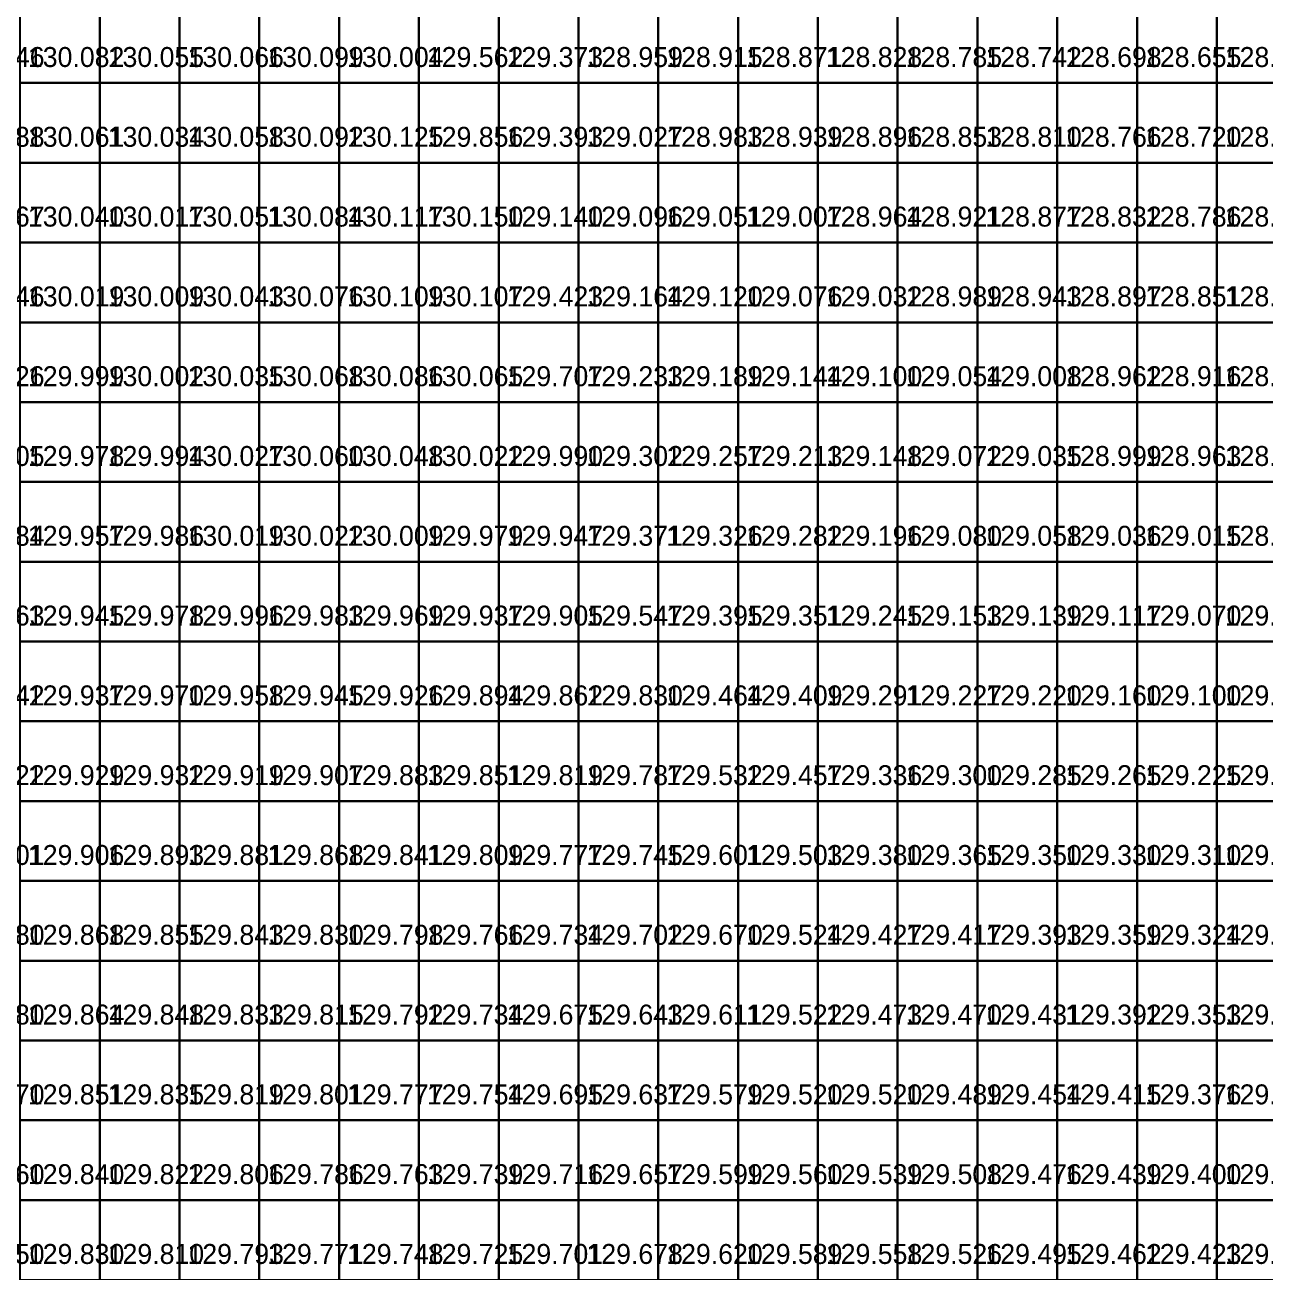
# Model space of a CAD drawing. Header units: metres. Extents: x 287857 to 287978, y 62957 to 63018.
# Drawn here: x 287886.99 to 287902.53, y 62971.93 to 62987.56 of the extents above; entities that cross this region are included whole.
import ezdxf

# ---------------------------------------------------------------- set-up
doc = ezdxf.new("R2010")
doc.units = ezdxf.units.M
for name, color, linetype, true_color in [('SURVEY-INTERP', 7, 'Continuous', 0x94a3b8), ('SURVEY-LEVEL-TXT', 7, 'Continuous', 0x4ade80), ('SURVEY-REAL', 7, 'Continuous', 0x4ade80)]:
    doc.layers.add(name, color=color, linetype=linetype, true_color=true_color)

msp = doc.modelspace()

# ---------------------------------------------------------------- linework, layer by layer
at = {"layer": 'SURVEY-INTERP'}
for points in [[(287886.925, 62986.831, 130.082), (287887.925, 62986.831, 130.082), (287887.925, 62987.831, 130.082), (287886.925, 62987.831, 130.082), (287886.925, 62986.831, 130.082)], [(287887.925, 62986.831, 130.055), (287888.925, 62986.831, 130.055), (287888.925, 62987.831, 130.055), (287887.925, 62987.831, 130.055), (287887.925, 62986.831, 130.055)], [(287888.925, 62986.831, 130.066), (287889.925, 62986.831, 130.066), (287889.925, 62987.831, 130.066), (287888.925, 62987.831, 130.066), (287888.925, 62986.831, 130.066)], [(287889.925, 62986.831, 130.099), (287890.925, 62986.831, 130.099), (287890.925, 62987.831, 130.099), (287889.925, 62987.831, 130.099), (287889.925, 62986.831, 130.099)], [(287890.925, 62986.831, 130.004), (287891.925, 62986.831, 130.004), (287891.925, 62987.831, 130.004), (287890.925, 62987.831, 130.004), (287890.925, 62986.831, 130.004)], [(287891.925, 62986.831, 129.562), (287892.925, 62986.831, 129.562), (287892.925, 62987.831, 129.562), (287891.925, 62987.831, 129.562), (287891.925, 62986.831, 129.562)], [(287892.925, 62986.831, 129.373), (287893.925, 62986.831, 129.373), (287893.925, 62987.831, 129.373), (287892.925, 62987.831, 129.373), (287892.925, 62986.831, 129.373)], [(287893.925, 62986.831, 128.959), (287894.925, 62986.831, 128.959), (287894.925, 62987.831, 128.959), (287893.925, 62987.831, 128.959), (287893.925, 62986.831, 128.959)], [(287894.925, 62986.831, 128.915), (287895.925, 62986.831, 128.915), (287895.925, 62987.831, 128.915), (287894.925, 62987.831, 128.915), (287894.925, 62986.831, 128.915)], [(287895.925, 62986.831, 128.871), (287896.925, 62986.831, 128.871), (287896.925, 62987.831, 128.871), (287895.925, 62987.831, 128.871), (287895.925, 62986.831, 128.871)], [(287896.925, 62986.831, 128.828), (287897.925, 62986.831, 128.828), (287897.925, 62987.831, 128.828), (287896.925, 62987.831, 128.828), (287896.925, 62986.831, 128.828)], [(287897.925, 62986.831, 128.785), (287898.925, 62986.831, 128.785), (287898.925, 62987.831, 128.785), (287897.925, 62987.831, 128.785), (287897.925, 62986.831, 128.785)], [(287898.925, 62986.831, 128.742), (287899.925, 62986.831, 128.742), (287899.925, 62987.831, 128.742), (287898.925, 62987.831, 128.742), (287898.925, 62986.831, 128.742)], [(287899.925, 62986.831, 128.698), (287900.925, 62986.831, 128.698), (287900.925, 62987.831, 128.698), (287899.925, 62987.831, 128.698), (287899.925, 62986.831, 128.698)], [(287900.925, 62986.831, 128.655), (287901.925, 62986.831, 128.655), (287901.925, 62987.831, 128.655), (287900.925, 62987.831, 128.655), (287900.925, 62986.831, 128.655)], [(287901.925, 62986.831, 128.609), (287902.925, 62986.831, 128.609), (287902.925, 62987.831, 128.609), (287901.925, 62987.831, 128.609), (287901.925, 62986.831, 128.609)], [(287886.925, 62985.831, 130.061), (287887.925, 62985.831, 130.061), (287887.925, 62986.831, 130.061), (287886.925, 62986.831, 130.061), (287886.925, 62985.831, 130.061)], [(287887.925, 62985.831, 130.034), (287888.925, 62985.831, 130.034), (287888.925, 62986.831, 130.034), (287887.925, 62986.831, 130.034), (287887.925, 62985.831, 130.034)], [(287888.925, 62985.831, 130.058), (287889.925, 62985.831, 130.058), (287889.925, 62986.831, 130.058), (287888.925, 62986.831, 130.058), (287888.925, 62985.831, 130.058)], [(287889.925, 62985.831, 130.092), (287890.925, 62985.831, 130.092), (287890.925, 62986.831, 130.092), (287889.925, 62986.831, 130.092), (287889.925, 62985.831, 130.092)], [(287890.925, 62985.831, 130.125), (287891.925, 62985.831, 130.125), (287891.925, 62986.831, 130.125), (287890.925, 62986.831, 130.125), (287890.925, 62985.831, 130.125)], [(287891.925, 62985.831, 129.856), (287892.925, 62985.831, 129.856), (287892.925, 62986.831, 129.856), (287891.925, 62986.831, 129.856), (287891.925, 62985.831, 129.856)], [(287892.925, 62985.831, 129.393), (287893.925, 62985.831, 129.393), (287893.925, 62986.831, 129.393), (287892.925, 62986.831, 129.393), (287892.925, 62985.831, 129.393)], [(287893.925, 62985.831, 129.027), (287894.925, 62985.831, 129.027), (287894.925, 62986.831, 129.027), (287893.925, 62986.831, 129.027), (287893.925, 62985.831, 129.027)], [(287894.925, 62985.831, 128.983), (287895.925, 62985.831, 128.983), (287895.925, 62986.831, 128.983), (287894.925, 62986.831, 128.983), (287894.925, 62985.831, 128.983)], [(287895.925, 62985.831, 128.939), (287896.925, 62985.831, 128.939), (287896.925, 62986.831, 128.939), (287895.925, 62986.831, 128.939), (287895.925, 62985.831, 128.939)], [(287896.925, 62985.831, 128.896), (287897.925, 62985.831, 128.896), (287897.925, 62986.831, 128.896), (287896.925, 62986.831, 128.896), (287896.925, 62985.831, 128.896)], [(287897.925, 62985.831, 128.853), (287898.925, 62985.831, 128.853), (287898.925, 62986.831, 128.853), (287897.925, 62986.831, 128.853), (287897.925, 62985.831, 128.853)], [(287898.925, 62985.831, 128.81), (287899.925, 62985.831, 128.81), (287899.925, 62986.831, 128.81), (287898.925, 62986.831, 128.81), (287898.925, 62985.831, 128.81)], [(287899.925, 62985.831, 128.766), (287900.925, 62985.831, 128.766), (287900.925, 62986.831, 128.766), (287899.925, 62986.831, 128.766), (287899.925, 62985.831, 128.766)], [(287900.925, 62985.831, 128.72), (287901.925, 62985.831, 128.72), (287901.925, 62986.831, 128.72), (287900.925, 62986.831, 128.72), (287900.925, 62985.831, 128.72)], [(287901.925, 62985.831, 128.674), (287902.925, 62985.831, 128.674), (287902.925, 62986.831, 128.674), (287901.925, 62986.831, 128.674), (287901.925, 62985.831, 128.674)], [(287886.925, 62984.831, 130.04), (287887.925, 62984.831, 130.04), (287887.925, 62985.831, 130.04), (287886.925, 62985.831, 130.04), (287886.925, 62984.831, 130.04)], [(287887.925, 62984.831, 130.017), (287888.925, 62984.831, 130.017), (287888.925, 62985.831, 130.017), (287887.925, 62985.831, 130.017), (287887.925, 62984.831, 130.017)], [(287888.925, 62984.831, 130.051), (287889.925, 62984.831, 130.051), (287889.925, 62985.831, 130.051), (287888.925, 62985.831, 130.051), (287888.925, 62984.831, 130.051)], [(287889.925, 62984.831, 130.084), (287890.925, 62984.831, 130.084), (287890.925, 62985.831, 130.084), (287889.925, 62985.831, 130.084), (287889.925, 62984.831, 130.084)], [(287890.925, 62984.831, 130.117), (287891.925, 62984.831, 130.117), (287891.925, 62985.831, 130.117), (287890.925, 62985.831, 130.117), (287890.925, 62984.831, 130.117)], [(287893.925, 62984.831, 129.096), (287894.925, 62984.831, 129.096), (287894.925, 62985.831, 129.096), (287893.925, 62985.831, 129.096), (287893.925, 62984.831, 129.096)], [(287894.925, 62984.831, 129.051), (287895.925, 62984.831, 129.051), (287895.925, 62985.831, 129.051), (287894.925, 62985.831, 129.051), (287894.925, 62984.831, 129.051)], [(287895.925, 62984.831, 129.007), (287896.925, 62984.831, 129.007), (287896.925, 62985.831, 129.007), (287895.925, 62985.831, 129.007), (287895.925, 62984.831, 129.007)], [(287896.925, 62984.831, 128.964), (287897.925, 62984.831, 128.964), (287897.925, 62985.831, 128.964), (287896.925, 62985.831, 128.964), (287896.925, 62984.831, 128.964)], [(287897.925, 62984.831, 128.921), (287898.925, 62984.831, 128.921), (287898.925, 62985.831, 128.921), (287897.925, 62985.831, 128.921), (287897.925, 62984.831, 128.921)], [(287898.925, 62984.831, 128.877), (287899.925, 62984.831, 128.877), (287899.925, 62985.831, 128.877), (287898.925, 62985.831, 128.877), (287898.925, 62984.831, 128.877)], [(287899.925, 62984.831, 128.832), (287900.925, 62984.831, 128.832), (287900.925, 62985.831, 128.832), (287899.925, 62985.831, 128.832), (287899.925, 62984.831, 128.832)], [(287900.925, 62984.831, 128.786), (287901.925, 62984.831, 128.786), (287901.925, 62985.831, 128.786), (287900.925, 62985.831, 128.786), (287900.925, 62984.831, 128.786)], [(287901.925, 62984.831, 128.74), (287902.925, 62984.831, 128.74), (287902.925, 62985.831, 128.74), (287901.925, 62985.831, 128.74), (287901.925, 62984.831, 128.74)], [(287886.925, 62983.831, 130.019), (287887.925, 62983.831, 130.019), (287887.925, 62984.831, 130.019), (287886.925, 62984.831, 130.019), (287886.925, 62983.831, 130.019)], [(287887.925, 62983.831, 130.009), (287888.925, 62983.831, 130.009), (287888.925, 62984.831, 130.009), (287887.925, 62984.831, 130.009), (287887.925, 62983.831, 130.009)], [(287888.925, 62983.831, 130.043), (287889.925, 62983.831, 130.043), (287889.925, 62984.831, 130.043), (287888.925, 62984.831, 130.043), (287888.925, 62983.831, 130.043)], [(287889.925, 62983.831, 130.076), (287890.925, 62983.831, 130.076), (287890.925, 62984.831, 130.076), (287889.925, 62984.831, 130.076), (287889.925, 62983.831, 130.076)], [(287890.925, 62983.831, 130.109), (287891.925, 62983.831, 130.109), (287891.925, 62984.831, 130.109), (287890.925, 62984.831, 130.109), (287890.925, 62983.831, 130.109)], [(287891.925, 62983.831, 130.107), (287892.925, 62983.831, 130.107), (287892.925, 62984.831, 130.107), (287891.925, 62984.831, 130.107), (287891.925, 62983.831, 130.107)], [(287892.925, 62983.831, 129.423), (287893.925, 62983.831, 129.423), (287893.925, 62984.831, 129.423), (287892.925, 62984.831, 129.423), (287892.925, 62983.831, 129.423)], [(287893.925, 62983.831, 129.164), (287894.925, 62983.831, 129.164), (287894.925, 62984.831, 129.164), (287893.925, 62984.831, 129.164), (287893.925, 62983.831, 129.164)], [(287894.925, 62983.831, 129.12), (287895.925, 62983.831, 129.12), (287895.925, 62984.831, 129.12), (287894.925, 62984.831, 129.12), (287894.925, 62983.831, 129.12)], [(287895.925, 62983.831, 129.076), (287896.925, 62983.831, 129.076), (287896.925, 62984.831, 129.076), (287895.925, 62984.831, 129.076), (287895.925, 62983.831, 129.076)], [(287896.925, 62983.831, 129.032), (287897.925, 62983.831, 129.032), (287897.925, 62984.831, 129.032), (287896.925, 62984.831, 129.032), (287896.925, 62983.831, 129.032)], [(287897.925, 62983.831, 128.989), (287898.925, 62983.831, 128.989), (287898.925, 62984.831, 128.989), (287897.925, 62984.831, 128.989), (287897.925, 62983.831, 128.989)], [(287898.925, 62983.831, 128.943), (287899.925, 62983.831, 128.943), (287899.925, 62984.831, 128.943), (287898.925, 62984.831, 128.943), (287898.925, 62983.831, 128.943)], [(287899.925, 62983.831, 128.897), (287900.925, 62983.831, 128.897), (287900.925, 62984.831, 128.897), (287899.925, 62984.831, 128.897), (287899.925, 62983.831, 128.897)], [(287900.925, 62983.831, 128.851), (287901.925, 62983.831, 128.851), (287901.925, 62984.831, 128.851), (287900.925, 62984.831, 128.851), (287900.925, 62983.831, 128.851)], [(287901.925, 62983.831, 128.805), (287902.925, 62983.831, 128.805), (287902.925, 62984.831, 128.805), (287901.925, 62984.831, 128.805), (287901.925, 62983.831, 128.805)], [(287886.925, 62982.831, 129.999), (287887.925, 62982.831, 129.999), (287887.925, 62983.831, 129.999), (287886.925, 62983.831, 129.999), (287886.925, 62982.831, 129.999)], [(287887.925, 62982.831, 130.002), (287888.925, 62982.831, 130.002), (287888.925, 62983.831, 130.002), (287887.925, 62983.831, 130.002), (287887.925, 62982.831, 130.002)], [(287888.925, 62982.831, 130.035), (287889.925, 62982.831, 130.035), (287889.925, 62983.831, 130.035), (287888.925, 62983.831, 130.035), (287888.925, 62982.831, 130.035)], [(287889.925, 62982.831, 130.068), (287890.925, 62982.831, 130.068), (287890.925, 62983.831, 130.068), (287889.925, 62983.831, 130.068), (287889.925, 62982.831, 130.068)], [(287890.925, 62982.831, 130.086), (287891.925, 62982.831, 130.086), (287891.925, 62983.831, 130.086), (287890.925, 62983.831, 130.086), (287890.925, 62982.831, 130.086)], [(287891.925, 62982.831, 130.065), (287892.925, 62982.831, 130.065), (287892.925, 62983.831, 130.065), (287891.925, 62983.831, 130.065), (287891.925, 62982.831, 130.065)], [(287892.925, 62982.831, 129.707), (287893.925, 62982.831, 129.707), (287893.925, 62983.831, 129.707), (287892.925, 62983.831, 129.707), (287892.925, 62982.831, 129.707)], [(287893.925, 62982.831, 129.233), (287894.925, 62982.831, 129.233), (287894.925, 62983.831, 129.233), (287893.925, 62983.831, 129.233), (287893.925, 62982.831, 129.233)], [(287894.925, 62982.831, 129.189), (287895.925, 62982.831, 129.189), (287895.925, 62983.831, 129.189), (287894.925, 62983.831, 129.189), (287894.925, 62982.831, 129.189)], [(287895.925, 62982.831, 129.144), (287896.925, 62982.831, 129.144), (287896.925, 62983.831, 129.144), (287895.925, 62983.831, 129.144), (287895.925, 62982.831, 129.144)], [(287897.925, 62982.831, 129.054), (287898.925, 62982.831, 129.054), (287898.925, 62983.831, 129.054), (287897.925, 62983.831, 129.054), (287897.925, 62982.831, 129.054)], [(287898.925, 62982.831, 129.008), (287899.925, 62982.831, 129.008), (287899.925, 62983.831, 129.008), (287898.925, 62983.831, 129.008), (287898.925, 62982.831, 129.008)], [(287899.925, 62982.831, 128.962), (287900.925, 62982.831, 128.962), (287900.925, 62983.831, 128.962), (287899.925, 62983.831, 128.962), (287899.925, 62982.831, 128.962)], [(287900.925, 62982.831, 128.916), (287901.925, 62982.831, 128.916), (287901.925, 62983.831, 128.916), (287900.925, 62983.831, 128.916), (287900.925, 62982.831, 128.916)], [(287901.925, 62982.831, 128.871), (287902.925, 62982.831, 128.871), (287902.925, 62983.831, 128.871), (287901.925, 62983.831, 128.871), (287901.925, 62982.831, 128.871)], [(287886.925, 62981.831, 129.978), (287887.925, 62981.831, 129.978), (287887.925, 62982.831, 129.978), (287886.925, 62982.831, 129.978), (287886.925, 62981.831, 129.978)], [(287887.925, 62981.831, 129.994), (287888.925, 62981.831, 129.994), (287888.925, 62982.831, 129.994), (287887.925, 62982.831, 129.994), (287887.925, 62981.831, 129.994)], [(287888.925, 62981.831, 130.027), (287889.925, 62981.831, 130.027), (287889.925, 62982.831, 130.027), (287888.925, 62982.831, 130.027), (287888.925, 62981.831, 130.027)], [(287889.925, 62981.831, 130.06), (287890.925, 62981.831, 130.06), (287890.925, 62982.831, 130.06), (287889.925, 62982.831, 130.06), (287889.925, 62981.831, 130.06)], [(287890.925, 62981.831, 130.048), (287891.925, 62981.831, 130.048), (287891.925, 62982.831, 130.048), (287890.925, 62982.831, 130.048), (287890.925, 62981.831, 130.048)], [(287891.925, 62981.831, 130.022), (287892.925, 62981.831, 130.022), (287892.925, 62982.831, 130.022), (287891.925, 62982.831, 130.022), (287891.925, 62981.831, 130.022)], [(287892.925, 62981.831, 129.99), (287893.925, 62981.831, 129.99), (287893.925, 62982.831, 129.99), (287892.925, 62982.831, 129.99), (287892.925, 62981.831, 129.99)], [(287893.925, 62981.831, 129.302), (287894.925, 62981.831, 129.302), (287894.925, 62982.831, 129.302), (287893.925, 62982.831, 129.302), (287893.925, 62981.831, 129.302)], [(287894.925, 62981.831, 129.257), (287895.925, 62981.831, 129.257), (287895.925, 62982.831, 129.257), (287894.925, 62982.831, 129.257), (287894.925, 62981.831, 129.257)], [(287895.925, 62981.831, 129.213), (287896.925, 62981.831, 129.213), (287896.925, 62982.831, 129.213), (287895.925, 62982.831, 129.213), (287895.925, 62981.831, 129.213)], [(287896.925, 62981.831, 129.148), (287897.925, 62981.831, 129.148), (287897.925, 62982.831, 129.148), (287896.925, 62982.831, 129.148), (287896.925, 62981.831, 129.148)], [(287897.925, 62981.831, 129.072), (287898.925, 62981.831, 129.072), (287898.925, 62982.831, 129.072), (287897.925, 62982.831, 129.072), (287897.925, 62981.831, 129.072)], [(287898.925, 62981.831, 129.035), (287899.925, 62981.831, 129.035), (287899.925, 62982.831, 129.035), (287898.925, 62982.831, 129.035), (287898.925, 62981.831, 129.035)], [(287899.925, 62981.831, 128.999), (287900.925, 62981.831, 128.999), (287900.925, 62982.831, 128.999), (287899.925, 62982.831, 128.999), (287899.925, 62981.831, 128.999)], [(287900.925, 62981.831, 128.963), (287901.925, 62981.831, 128.963), (287901.925, 62982.831, 128.963), (287900.925, 62982.831, 128.963), (287900.925, 62981.831, 128.963)], [(287901.925, 62981.831, 128.926), (287902.925, 62981.831, 128.926), (287902.925, 62982.831, 128.926), (287901.925, 62982.831, 128.926), (287901.925, 62981.831, 128.926)], [(287886.925, 62980.831, 129.957), (287887.925, 62980.831, 129.957), (287887.925, 62981.831, 129.957), (287886.925, 62981.831, 129.957), (287886.925, 62980.831, 129.957)], [(287887.925, 62980.831, 129.986), (287888.925, 62980.831, 129.986), (287888.925, 62981.831, 129.986), (287887.925, 62981.831, 129.986), (287887.925, 62980.831, 129.986)], [(287888.925, 62980.831, 130.019), (287889.925, 62980.831, 130.019), (287889.925, 62981.831, 130.019), (287888.925, 62981.831, 130.019), (287888.925, 62980.831, 130.019)], [(287889.925, 62980.831, 130.022), (287890.925, 62980.831, 130.022), (287890.925, 62981.831, 130.022), (287889.925, 62981.831, 130.022), (287889.925, 62980.831, 130.022)], [(287890.925, 62980.831, 130.009), (287891.925, 62980.831, 130.009), (287891.925, 62981.831, 130.009), (287890.925, 62981.831, 130.009), (287890.925, 62980.831, 130.009)], [(287891.925, 62980.831, 129.979), (287892.925, 62980.831, 129.979), (287892.925, 62981.831, 129.979), (287891.925, 62981.831, 129.979), (287891.925, 62980.831, 129.979)], [(287892.925, 62980.831, 129.947), (287893.925, 62980.831, 129.947), (287893.925, 62981.831, 129.947), (287892.925, 62981.831, 129.947), (287892.925, 62980.831, 129.947)], [(287893.925, 62980.831, 129.371), (287894.925, 62980.831, 129.371), (287894.925, 62981.831, 129.371), (287893.925, 62981.831, 129.371), (287893.925, 62980.831, 129.371)], [(287894.925, 62980.831, 129.326), (287895.925, 62980.831, 129.326), (287895.925, 62981.831, 129.326), (287894.925, 62981.831, 129.326), (287894.925, 62980.831, 129.326)], [(287895.925, 62980.831, 129.282), (287896.925, 62980.831, 129.282), (287896.925, 62981.831, 129.282), (287895.925, 62981.831, 129.282), (287895.925, 62980.831, 129.282)], [(287896.925, 62980.831, 129.196), (287897.925, 62980.831, 129.196), (287897.925, 62981.831, 129.196), (287896.925, 62981.831, 129.196), (287896.925, 62980.831, 129.196)], [(287898.925, 62980.831, 129.058), (287899.925, 62980.831, 129.058), (287899.925, 62981.831, 129.058), (287898.925, 62981.831, 129.058), (287898.925, 62980.831, 129.058)], [(287899.925, 62980.831, 129.036), (287900.925, 62980.831, 129.036), (287900.925, 62981.831, 129.036), (287899.925, 62981.831, 129.036), (287899.925, 62980.831, 129.036)], [(287900.925, 62980.831, 129.015), (287901.925, 62980.831, 129.015), (287901.925, 62981.831, 129.015), (287900.925, 62981.831, 129.015), (287900.925, 62980.831, 129.015)], [(287901.925, 62980.831, 128.98), (287902.925, 62980.831, 128.98), (287902.925, 62981.831, 128.98), (287901.925, 62981.831, 128.98), (287901.925, 62980.831, 128.98)], [(287886.925, 62979.831, 129.945), (287887.925, 62979.831, 129.945), (287887.925, 62980.831, 129.945), (287886.925, 62980.831, 129.945), (287886.925, 62979.831, 129.945)], [(287887.925, 62979.831, 129.978), (287888.925, 62979.831, 129.978), (287888.925, 62980.831, 129.978), (287887.925, 62980.831, 129.978), (287887.925, 62979.831, 129.978)], [(287888.925, 62979.831, 129.996), (287889.925, 62979.831, 129.996), (287889.925, 62980.831, 129.996), (287888.925, 62980.831, 129.996), (287888.925, 62979.831, 129.996)], [(287889.925, 62979.831, 129.983), (287890.925, 62979.831, 129.983), (287890.925, 62980.831, 129.983), (287889.925, 62980.831, 129.983), (287889.925, 62979.831, 129.983)], [(287890.925, 62979.831, 129.969), (287891.925, 62979.831, 129.969), (287891.925, 62980.831, 129.969), (287890.925, 62980.831, 129.969), (287890.925, 62979.831, 129.969)], [(287891.925, 62979.831, 129.937), (287892.925, 62979.831, 129.937), (287892.925, 62980.831, 129.937), (287891.925, 62980.831, 129.937), (287891.925, 62979.831, 129.937)], [(287892.925, 62979.831, 129.905), (287893.925, 62979.831, 129.905), (287893.925, 62980.831, 129.905), (287892.925, 62980.831, 129.905), (287892.925, 62979.831, 129.905)], [(287893.925, 62979.831, 129.547), (287894.925, 62979.831, 129.547), (287894.925, 62980.831, 129.547), (287893.925, 62980.831, 129.547), (287893.925, 62979.831, 129.547)], [(287894.925, 62979.831, 129.395), (287895.925, 62979.831, 129.395), (287895.925, 62980.831, 129.395), (287894.925, 62980.831, 129.395), (287894.925, 62979.831, 129.395)], [(287895.925, 62979.831, 129.351), (287896.925, 62979.831, 129.351), (287896.925, 62980.831, 129.351), (287895.925, 62980.831, 129.351), (287895.925, 62979.831, 129.351)], [(287896.925, 62979.831, 129.245), (287897.925, 62979.831, 129.245), (287897.925, 62980.831, 129.245), (287896.925, 62980.831, 129.245), (287896.925, 62979.831, 129.245)], [(287897.925, 62979.831, 129.153), (287898.925, 62979.831, 129.153), (287898.925, 62980.831, 129.153), (287897.925, 62980.831, 129.153), (287897.925, 62979.831, 129.153)], [(287898.925, 62979.831, 129.139), (287899.925, 62979.831, 129.139), (287899.925, 62980.831, 129.139), (287898.925, 62980.831, 129.139), (287898.925, 62979.831, 129.139)], [(287899.925, 62979.831, 129.117), (287900.925, 62979.831, 129.117), (287900.925, 62980.831, 129.117), (287899.925, 62980.831, 129.117), (287899.925, 62979.831, 129.117)], [(287900.925, 62979.831, 129.07), (287901.925, 62979.831, 129.07), (287901.925, 62980.831, 129.07), (287900.925, 62980.831, 129.07), (287900.925, 62979.831, 129.07)], [(287901.925, 62979.831, 129.01), (287902.925, 62979.831, 129.01), (287902.925, 62980.831, 129.01), (287901.925, 62980.831, 129.01), (287901.925, 62979.831, 129.01)], [(287886.925, 62978.831, 129.937), (287887.925, 62978.831, 129.937), (287887.925, 62979.831, 129.937), (287886.925, 62979.831, 129.937), (287886.925, 62978.831, 129.937)], [(287887.925, 62978.831, 129.97), (287888.925, 62978.831, 129.97), (287888.925, 62979.831, 129.97), (287887.925, 62979.831, 129.97), (287887.925, 62978.831, 129.97)], [(287888.925, 62978.831, 129.958), (287889.925, 62978.831, 129.958), (287889.925, 62979.831, 129.958), (287888.925, 62979.831, 129.958), (287888.925, 62978.831, 129.958)], [(287889.925, 62978.831, 129.945), (287890.925, 62978.831, 129.945), (287890.925, 62979.831, 129.945), (287889.925, 62979.831, 129.945), (287889.925, 62978.831, 129.945)], [(287890.925, 62978.831, 129.926), (287891.925, 62978.831, 129.926), (287891.925, 62979.831, 129.926), (287890.925, 62979.831, 129.926), (287890.925, 62978.831, 129.926)], [(287891.925, 62978.831, 129.894), (287892.925, 62978.831, 129.894), (287892.925, 62979.831, 129.894), (287891.925, 62979.831, 129.894), (287891.925, 62978.831, 129.894)], [(287892.925, 62978.831, 129.862), (287893.925, 62978.831, 129.862), (287893.925, 62979.831, 129.862), (287892.925, 62979.831, 129.862), (287892.925, 62978.831, 129.862)], [(287893.925, 62978.831, 129.83), (287894.925, 62978.831, 129.83), (287894.925, 62979.831, 129.83), (287893.925, 62979.831, 129.83), (287893.925, 62978.831, 129.83)], [(287894.925, 62978.831, 129.464), (287895.925, 62978.831, 129.464), (287895.925, 62979.831, 129.464), (287894.925, 62979.831, 129.464), (287894.925, 62978.831, 129.464)], [(287895.925, 62978.831, 129.409), (287896.925, 62978.831, 129.409), (287896.925, 62979.831, 129.409), (287895.925, 62979.831, 129.409), (287895.925, 62978.831, 129.409)], [(287896.925, 62978.831, 129.291), (287897.925, 62978.831, 129.291), (287897.925, 62979.831, 129.291), (287896.925, 62979.831, 129.291), (287896.925, 62978.831, 129.291)], [(287897.925, 62978.831, 129.227), (287898.925, 62978.831, 129.227), (287898.925, 62979.831, 129.227), (287897.925, 62979.831, 129.227), (287897.925, 62978.831, 129.227)], [(287899.925, 62978.831, 129.16), (287900.925, 62978.831, 129.16), (287900.925, 62979.831, 129.16), (287899.925, 62979.831, 129.16), (287899.925, 62978.831, 129.16)], [(287900.925, 62978.831, 129.1), (287901.925, 62978.831, 129.1), (287901.925, 62979.831, 129.1), (287900.925, 62979.831, 129.1), (287900.925, 62978.831, 129.1)], [(287901.925, 62978.831, 129.04), (287902.925, 62978.831, 129.04), (287902.925, 62979.831, 129.04), (287901.925, 62979.831, 129.04), (287901.925, 62978.831, 129.04)], [(287886.925, 62977.831, 129.929), (287887.925, 62977.831, 129.929), (287887.925, 62978.831, 129.929), (287886.925, 62978.831, 129.929), (287886.925, 62977.831, 129.929)], [(287887.925, 62977.831, 129.932), (287888.925, 62977.831, 129.932), (287888.925, 62978.831, 129.932), (287887.925, 62978.831, 129.932), (287887.925, 62977.831, 129.932)], [(287888.925, 62977.831, 129.919), (287889.925, 62977.831, 129.919), (287889.925, 62978.831, 129.919), (287888.925, 62978.831, 129.919), (287888.925, 62977.831, 129.919)], [(287889.925, 62977.831, 129.907), (287890.925, 62977.831, 129.907), (287890.925, 62978.831, 129.907), (287889.925, 62978.831, 129.907), (287889.925, 62977.831, 129.907)], [(287890.925, 62977.831, 129.883), (287891.925, 62977.831, 129.883), (287891.925, 62978.831, 129.883), (287890.925, 62978.831, 129.883), (287890.925, 62977.831, 129.883)], [(287891.925, 62977.831, 129.851), (287892.925, 62977.831, 129.851), (287892.925, 62978.831, 129.851), (287891.925, 62978.831, 129.851), (287891.925, 62977.831, 129.851)], [(287892.925, 62977.831, 129.819), (287893.925, 62977.831, 129.819), (287893.925, 62978.831, 129.819), (287892.925, 62978.831, 129.819), (287892.925, 62977.831, 129.819)], [(287893.925, 62977.831, 129.787), (287894.925, 62977.831, 129.787), (287894.925, 62978.831, 129.787), (287893.925, 62978.831, 129.787), (287893.925, 62977.831, 129.787)], [(287894.925, 62977.831, 129.532), (287895.925, 62977.831, 129.532), (287895.925, 62978.831, 129.532), (287894.925, 62978.831, 129.532), (287894.925, 62977.831, 129.532)], [(287895.925, 62977.831, 129.457), (287896.925, 62977.831, 129.457), (287896.925, 62978.831, 129.457), (287895.925, 62978.831, 129.457), (287895.925, 62977.831, 129.457)], [(287896.925, 62977.831, 129.336), (287897.925, 62977.831, 129.336), (287897.925, 62978.831, 129.336), (287896.925, 62978.831, 129.336), (287896.925, 62977.831, 129.336)], [(287897.925, 62977.831, 129.3), (287898.925, 62977.831, 129.3), (287898.925, 62978.831, 129.3), (287897.925, 62978.831, 129.3), (287897.925, 62977.831, 129.3)], [(287898.925, 62977.831, 129.285), (287899.925, 62977.831, 129.285), (287899.925, 62978.831, 129.285), (287898.925, 62978.831, 129.285), (287898.925, 62977.831, 129.285)], [(287899.925, 62977.831, 129.265), (287900.925, 62977.831, 129.265), (287900.925, 62978.831, 129.265), (287899.925, 62978.831, 129.265), (287899.925, 62977.831, 129.265)], [(287900.925, 62977.831, 129.225), (287901.925, 62977.831, 129.225), (287901.925, 62978.831, 129.225), (287900.925, 62978.831, 129.225), (287900.925, 62977.831, 129.225)], [(287901.925, 62977.831, 129.165), (287902.925, 62977.831, 129.165), (287902.925, 62978.831, 129.165), (287901.925, 62978.831, 129.165), (287901.925, 62977.831, 129.165)], [(287886.925, 62976.831, 129.906), (287887.925, 62976.831, 129.906), (287887.925, 62977.831, 129.906), (287886.925, 62977.831, 129.906), (287886.925, 62976.831, 129.906)], [(287887.925, 62976.831, 129.893), (287888.925, 62976.831, 129.893), (287888.925, 62977.831, 129.893), (287887.925, 62977.831, 129.893), (287887.925, 62976.831, 129.893)], [(287888.925, 62976.831, 129.881), (287889.925, 62976.831, 129.881), (287889.925, 62977.831, 129.881), (287888.925, 62977.831, 129.881), (287888.925, 62976.831, 129.881)], [(287889.925, 62976.831, 129.868), (287890.925, 62976.831, 129.868), (287890.925, 62977.831, 129.868), (287889.925, 62977.831, 129.868), (287889.925, 62976.831, 129.868)], [(287890.925, 62976.831, 129.841), (287891.925, 62976.831, 129.841), (287891.925, 62977.831, 129.841), (287890.925, 62977.831, 129.841), (287890.925, 62976.831, 129.841)], [(287891.925, 62976.831, 129.809), (287892.925, 62976.831, 129.809), (287892.925, 62977.831, 129.809), (287891.925, 62977.831, 129.809), (287891.925, 62976.831, 129.809)], [(287892.925, 62976.831, 129.777), (287893.925, 62976.831, 129.777), (287893.925, 62977.831, 129.777), (287892.925, 62977.831, 129.777), (287892.925, 62976.831, 129.777)], [(287893.925, 62976.831, 129.745), (287894.925, 62976.831, 129.745), (287894.925, 62977.831, 129.745), (287893.925, 62977.831, 129.745), (287893.925, 62976.831, 129.745)], [(287894.925, 62976.831, 129.601), (287895.925, 62976.831, 129.601), (287895.925, 62977.831, 129.601), (287894.925, 62977.831, 129.601), (287894.925, 62976.831, 129.601)], [(287895.925, 62976.831, 129.503), (287896.925, 62976.831, 129.503), (287896.925, 62977.831, 129.503), (287895.925, 62977.831, 129.503), (287895.925, 62976.831, 129.503)], [(287897.925, 62976.831, 129.365), (287898.925, 62976.831, 129.365), (287898.925, 62977.831, 129.365), (287897.925, 62977.831, 129.365), (287897.925, 62976.831, 129.365)], [(287899.925, 62976.831, 129.33), (287900.925, 62976.831, 129.33), (287900.925, 62977.831, 129.33), (287899.925, 62977.831, 129.33), (287899.925, 62976.831, 129.33)], [(287900.925, 62976.831, 129.31), (287901.925, 62976.831, 129.31), (287901.925, 62977.831, 129.31), (287900.925, 62977.831, 129.31), (287900.925, 62976.831, 129.31)], [(287886.925, 62975.831, 129.868), (287887.925, 62975.831, 129.868), (287887.925, 62976.831, 129.868), (287886.925, 62976.831, 129.868), (287886.925, 62975.831, 129.868)], [(287887.925, 62975.831, 129.855), (287888.925, 62975.831, 129.855), (287888.925, 62976.831, 129.855), (287887.925, 62976.831, 129.855), (287887.925, 62975.831, 129.855)], [(287888.925, 62975.831, 129.843), (287889.925, 62975.831, 129.843), (287889.925, 62976.831, 129.843), (287888.925, 62976.831, 129.843), (287888.925, 62975.831, 129.843)], [(287890.925, 62975.831, 129.798), (287891.925, 62975.831, 129.798), (287891.925, 62976.831, 129.798), (287890.925, 62976.831, 129.798), (287890.925, 62975.831, 129.798)], [(287891.925, 62975.831, 129.766), (287892.925, 62975.831, 129.766), (287892.925, 62976.831, 129.766), (287891.925, 62976.831, 129.766), (287891.925, 62975.831, 129.766)], [(287892.925, 62975.831, 129.734), (287893.925, 62975.831, 129.734), (287893.925, 62976.831, 129.734), (287892.925, 62976.831, 129.734), (287892.925, 62975.831, 129.734)], [(287893.925, 62975.831, 129.702), (287894.925, 62975.831, 129.702), (287894.925, 62976.831, 129.702), (287893.925, 62976.831, 129.702), (287893.925, 62975.831, 129.702)], [(287895.925, 62975.831, 129.524), (287896.925, 62975.831, 129.524), (287896.925, 62976.831, 129.524), (287895.925, 62976.831, 129.524), (287895.925, 62975.831, 129.524)], [(287896.925, 62975.831, 129.427), (287897.925, 62975.831, 129.427), (287897.925, 62976.831, 129.427), (287896.925, 62976.831, 129.427), (287896.925, 62975.831, 129.427)], [(287897.925, 62975.831, 129.417), (287898.925, 62975.831, 129.417), (287898.925, 62976.831, 129.417), (287897.925, 62976.831, 129.417), (287897.925, 62975.831, 129.417)], [(287898.925, 62975.831, 129.393), (287899.925, 62975.831, 129.393), (287899.925, 62976.831, 129.393), (287898.925, 62976.831, 129.393), (287898.925, 62975.831, 129.393)], [(287899.925, 62975.831, 129.359), (287900.925, 62975.831, 129.359), (287900.925, 62976.831, 129.359), (287899.925, 62976.831, 129.359), (287899.925, 62975.831, 129.359)], [(287900.925, 62975.831, 129.324), (287901.925, 62975.831, 129.324), (287901.925, 62976.831, 129.324), (287900.925, 62976.831, 129.324), (287900.925, 62975.831, 129.324)], [(287886.925, 62974.831, 129.864), (287887.925, 62974.831, 129.864), (287887.925, 62975.831, 129.864), (287886.925, 62975.831, 129.864), (287886.925, 62974.831, 129.864)], [(287887.925, 62974.831, 129.848), (287888.925, 62974.831, 129.848), (287888.925, 62975.831, 129.848), (287887.925, 62975.831, 129.848), (287887.925, 62974.831, 129.848)], [(287888.925, 62974.831, 129.833), (287889.925, 62974.831, 129.833), (287889.925, 62975.831, 129.833), (287888.925, 62975.831, 129.833), (287888.925, 62974.831, 129.833)], [(287889.925, 62974.831, 129.815), (287890.925, 62974.831, 129.815), (287890.925, 62975.831, 129.815), (287889.925, 62975.831, 129.815), (287889.925, 62974.831, 129.815)], [(287890.925, 62974.831, 129.792), (287891.925, 62974.831, 129.792), (287891.925, 62975.831, 129.792), (287890.925, 62975.831, 129.792), (287890.925, 62974.831, 129.792)], [(287891.925, 62974.831, 129.734), (287892.925, 62974.831, 129.734), (287892.925, 62975.831, 129.734), (287891.925, 62975.831, 129.734), (287891.925, 62974.831, 129.734)], [(287892.925, 62974.831, 129.675), (287893.925, 62974.831, 129.675), (287893.925, 62975.831, 129.675), (287892.925, 62975.831, 129.675), (287892.925, 62974.831, 129.675)], [(287893.925, 62974.831, 129.643), (287894.925, 62974.831, 129.643), (287894.925, 62975.831, 129.643), (287893.925, 62975.831, 129.643), (287893.925, 62974.831, 129.643)], [(287894.925, 62974.831, 129.611), (287895.925, 62974.831, 129.611), (287895.925, 62975.831, 129.611), (287894.925, 62975.831, 129.611), (287894.925, 62974.831, 129.611)], [(287895.925, 62974.831, 129.522), (287896.925, 62974.831, 129.522), (287896.925, 62975.831, 129.522), (287895.925, 62975.831, 129.522), (287895.925, 62974.831, 129.522)], [(287896.925, 62974.831, 129.473), (287897.925, 62974.831, 129.473), (287897.925, 62975.831, 129.473), (287896.925, 62975.831, 129.473), (287896.925, 62974.831, 129.473)], [(287898.925, 62974.831, 129.431), (287899.925, 62974.831, 129.431), (287899.925, 62975.831, 129.431), (287898.925, 62975.831, 129.431), (287898.925, 62974.831, 129.431)], [(287899.925, 62974.831, 129.392), (287900.925, 62974.831, 129.392), (287900.925, 62975.831, 129.392), (287899.925, 62975.831, 129.392), (287899.925, 62974.831, 129.392)], [(287900.925, 62974.831, 129.353), (287901.925, 62974.831, 129.353), (287901.925, 62975.831, 129.353), (287900.925, 62975.831, 129.353), (287900.925, 62974.831, 129.353)], [(287901.925, 62974.831, 129.321), (287902.925, 62974.831, 129.321), (287902.925, 62975.831, 129.321), (287901.925, 62975.831, 129.321), (287901.925, 62974.831, 129.321)], [(287886.925, 62973.831, 129.851), (287887.925, 62973.831, 129.851), (287887.925, 62974.831, 129.851), (287886.925, 62974.831, 129.851), (287886.925, 62973.831, 129.851)], [(287887.925, 62973.831, 129.835), (287888.925, 62973.831, 129.835), (287888.925, 62974.831, 129.835), (287887.925, 62974.831, 129.835), (287887.925, 62973.831, 129.835)], [(287888.925, 62973.831, 129.819), (287889.925, 62973.831, 129.819), (287889.925, 62974.831, 129.819), (287888.925, 62974.831, 129.819), (287888.925, 62973.831, 129.819)], [(287889.925, 62973.831, 129.801), (287890.925, 62973.831, 129.801), (287890.925, 62974.831, 129.801), (287889.925, 62974.831, 129.801), (287889.925, 62973.831, 129.801)], [(287890.925, 62973.831, 129.777), (287891.925, 62973.831, 129.777), (287891.925, 62974.831, 129.777), (287890.925, 62974.831, 129.777), (287890.925, 62973.831, 129.777)], [(287891.925, 62973.831, 129.754), (287892.925, 62973.831, 129.754), (287892.925, 62974.831, 129.754), (287891.925, 62974.831, 129.754), (287891.925, 62973.831, 129.754)], [(287892.925, 62973.831, 129.695), (287893.925, 62973.831, 129.695), (287893.925, 62974.831, 129.695), (287892.925, 62974.831, 129.695), (287892.925, 62973.831, 129.695)], [(287893.925, 62973.831, 129.637), (287894.925, 62973.831, 129.637), (287894.925, 62974.831, 129.637), (287893.925, 62974.831, 129.637), (287893.925, 62973.831, 129.637)], [(287894.925, 62973.831, 129.579), (287895.925, 62973.831, 129.579), (287895.925, 62974.831, 129.579), (287894.925, 62974.831, 129.579), (287894.925, 62973.831, 129.579)], [(287897.925, 62973.831, 129.489), (287898.925, 62973.831, 129.489), (287898.925, 62974.831, 129.489), (287897.925, 62974.831, 129.489), (287897.925, 62973.831, 129.489)], [(287898.925, 62973.831, 129.454), (287899.925, 62973.831, 129.454), (287899.925, 62974.831, 129.454), (287898.925, 62974.831, 129.454), (287898.925, 62973.831, 129.454)], [(287899.925, 62973.831, 129.415), (287900.925, 62973.831, 129.415), (287900.925, 62974.831, 129.415), (287899.925, 62974.831, 129.415), (287899.925, 62973.831, 129.415)], [(287900.925, 62973.831, 129.376), (287901.925, 62973.831, 129.376), (287901.925, 62974.831, 129.376), (287900.925, 62974.831, 129.376), (287900.925, 62973.831, 129.376)], [(287901.925, 62973.831, 129.352), (287902.925, 62973.831, 129.352), (287902.925, 62974.831, 129.352), (287901.925, 62974.831, 129.352), (287901.925, 62973.831, 129.352)], [(287886.925, 62972.831, 129.84), (287887.925, 62972.831, 129.84), (287887.925, 62973.831, 129.84), (287886.925, 62973.831, 129.84), (287886.925, 62972.831, 129.84)], [(287887.925, 62972.831, 129.822), (287888.925, 62972.831, 129.822), (287888.925, 62973.831, 129.822), (287887.925, 62973.831, 129.822), (287887.925, 62972.831, 129.822)], [(287888.925, 62972.831, 129.806), (287889.925, 62972.831, 129.806), (287889.925, 62973.831, 129.806), (287888.925, 62973.831, 129.806), (287888.925, 62972.831, 129.806)], [(287889.925, 62972.831, 129.786), (287890.925, 62972.831, 129.786), (287890.925, 62973.831, 129.786), (287889.925, 62973.831, 129.786), (287889.925, 62972.831, 129.786)], [(287890.925, 62972.831, 129.763), (287891.925, 62972.831, 129.763), (287891.925, 62973.831, 129.763), (287890.925, 62973.831, 129.763), (287890.925, 62972.831, 129.763)], [(287891.925, 62972.831, 129.739), (287892.925, 62972.831, 129.739), (287892.925, 62973.831, 129.739), (287891.925, 62973.831, 129.739), (287891.925, 62972.831, 129.739)], [(287892.925, 62972.831, 129.716), (287893.925, 62972.831, 129.716), (287893.925, 62973.831, 129.716), (287892.925, 62973.831, 129.716), (287892.925, 62972.831, 129.716)], [(287893.925, 62972.831, 129.657), (287894.925, 62972.831, 129.657), (287894.925, 62973.831, 129.657), (287893.925, 62973.831, 129.657), (287893.925, 62972.831, 129.657)], [(287894.925, 62972.831, 129.599), (287895.925, 62972.831, 129.599), (287895.925, 62973.831, 129.599), (287894.925, 62973.831, 129.599), (287894.925, 62972.831, 129.599)], [(287895.925, 62972.831, 129.56), (287896.925, 62972.831, 129.56), (287896.925, 62973.831, 129.56), (287895.925, 62973.831, 129.56), (287895.925, 62972.831, 129.56)], [(287896.925, 62972.831, 129.539), (287897.925, 62972.831, 129.539), (287897.925, 62973.831, 129.539), (287896.925, 62973.831, 129.539), (287896.925, 62972.831, 129.539)], [(287897.925, 62972.831, 129.508), (287898.925, 62972.831, 129.508), (287898.925, 62973.831, 129.508), (287897.925, 62973.831, 129.508), (287897.925, 62972.831, 129.508)], [(287898.925, 62972.831, 129.476), (287899.925, 62972.831, 129.476), (287899.925, 62973.831, 129.476), (287898.925, 62973.831, 129.476), (287898.925, 62972.831, 129.476)], [(287899.925, 62972.831, 129.439), (287900.925, 62972.831, 129.439), (287900.925, 62973.831, 129.439), (287899.925, 62973.831, 129.439), (287899.925, 62972.831, 129.439)], [(287900.925, 62972.831, 129.4), (287901.925, 62972.831, 129.4), (287901.925, 62973.831, 129.4), (287900.925, 62973.831, 129.4), (287900.925, 62972.831, 129.4)], [(287901.925, 62972.831, 129.383), (287902.925, 62972.831, 129.383), (287902.925, 62973.831, 129.383), (287901.925, 62973.831, 129.383), (287901.925, 62972.831, 129.383)], [(287886.925, 62971.831, 129.83), (287887.925, 62971.831, 129.83), (287887.925, 62972.831, 129.83), (287886.925, 62972.831, 129.83), (287886.925, 62971.831, 129.83)], [(287887.925, 62971.831, 129.81), (287888.925, 62971.831, 129.81), (287888.925, 62972.831, 129.81), (287887.925, 62972.831, 129.81), (287887.925, 62971.831, 129.81)], [(287888.925, 62971.831, 129.793), (287889.925, 62971.831, 129.793), (287889.925, 62972.831, 129.793), (287888.925, 62972.831, 129.793), (287888.925, 62971.831, 129.793)], [(287889.925, 62971.831, 129.771), (287890.925, 62971.831, 129.771), (287890.925, 62972.831, 129.771), (287889.925, 62972.831, 129.771), (287889.925, 62971.831, 129.771)], [(287890.925, 62971.831, 129.748), (287891.925, 62971.831, 129.748), (287891.925, 62972.831, 129.748), (287890.925, 62972.831, 129.748), (287890.925, 62971.831, 129.748)], [(287891.925, 62971.831, 129.725), (287892.925, 62971.831, 129.725), (287892.925, 62972.831, 129.725), (287891.925, 62972.831, 129.725), (287891.925, 62971.831, 129.725)], [(287892.925, 62971.831, 129.701), (287893.925, 62971.831, 129.701), (287893.925, 62972.831, 129.701), (287892.925, 62972.831, 129.701), (287892.925, 62971.831, 129.701)], [(287893.925, 62971.831, 129.678), (287894.925, 62971.831, 129.678), (287894.925, 62972.831, 129.678), (287893.925, 62972.831, 129.678), (287893.925, 62971.831, 129.678)], [(287894.925, 62971.831, 129.62), (287895.925, 62971.831, 129.62), (287895.925, 62972.831, 129.62), (287894.925, 62972.831, 129.62), (287894.925, 62971.831, 129.62)], [(287895.925, 62971.831, 129.589), (287896.925, 62971.831, 129.589), (287896.925, 62972.831, 129.589), (287895.925, 62972.831, 129.589), (287895.925, 62971.831, 129.589)], [(287896.925, 62971.831, 129.558), (287897.925, 62971.831, 129.558), (287897.925, 62972.831, 129.558), (287896.925, 62972.831, 129.558), (287896.925, 62971.831, 129.558)], [(287897.925, 62971.831, 129.526), (287898.925, 62971.831, 129.526), (287898.925, 62972.831, 129.526), (287897.925, 62972.831, 129.526), (287897.925, 62971.831, 129.526)], [(287898.925, 62971.831, 129.495), (287899.925, 62971.831, 129.495), (287899.925, 62972.831, 129.495), (287898.925, 62972.831, 129.495), (287898.925, 62971.831, 129.495)], [(287899.925, 62971.831, 129.462), (287900.925, 62971.831, 129.462), (287900.925, 62972.831, 129.462), (287899.925, 62972.831, 129.462), (287899.925, 62971.831, 129.462)], [(287900.925, 62971.831, 129.423), (287901.925, 62971.831, 129.423), (287901.925, 62972.831, 129.423), (287900.925, 62972.831, 129.423), (287900.925, 62971.831, 129.423)], [(287901.925, 62971.831, 129.414), (287902.925, 62971.831, 129.414), (287902.925, 62972.831, 129.414), (287901.925, 62972.831, 129.414), (287901.925, 62971.831, 129.414)]]:
    msp.add_polyline3d(points, dxfattribs=at)
at = {"layer": 'SURVEY-REAL'}
for points in [[(287891.925, 62984.831, 130.15), (287892.925, 62984.831, 130.15), (287892.925, 62985.831, 130.15), (287891.925, 62985.831, 130.15), (287891.925, 62984.831, 130.15)], [(287892.925, 62984.831, 129.14), (287893.925, 62984.831, 129.14), (287893.925, 62985.831, 129.14), (287892.925, 62985.831, 129.14), (287892.925, 62984.831, 129.14)], [(287896.925, 62982.831, 129.1), (287897.925, 62982.831, 129.1), (287897.925, 62983.831, 129.1), (287896.925, 62983.831, 129.1), (287896.925, 62982.831, 129.1)], [(287897.925, 62980.831, 129.08), (287898.925, 62980.831, 129.08), (287898.925, 62981.831, 129.08), (287897.925, 62981.831, 129.08), (287897.925, 62980.831, 129.08)], [(287898.925, 62978.831, 129.22), (287899.925, 62978.831, 129.22), (287899.925, 62979.831, 129.22), (287898.925, 62979.831, 129.22), (287898.925, 62978.831, 129.22)], [(287896.925, 62976.831, 129.38), (287897.925, 62976.831, 129.38), (287897.925, 62977.831, 129.38), (287896.925, 62977.831, 129.38), (287896.925, 62976.831, 129.38)], [(287898.925, 62976.831, 129.35), (287899.925, 62976.831, 129.35), (287899.925, 62977.831, 129.35), (287898.925, 62977.831, 129.35), (287898.925, 62976.831, 129.35)], [(287901.925, 62976.831, 129.29), (287902.925, 62976.831, 129.29), (287902.925, 62977.831, 129.29), (287901.925, 62977.831, 129.29), (287901.925, 62976.831, 129.29)], [(287889.925, 62975.831, 129.83), (287890.925, 62975.831, 129.83), (287890.925, 62976.831, 129.83), (287889.925, 62976.831, 129.83), (287889.925, 62975.831, 129.83)], [(287894.925, 62975.831, 129.67), (287895.925, 62975.831, 129.67), (287895.925, 62976.831, 129.67), (287894.925, 62976.831, 129.67), (287894.925, 62975.831, 129.67)], [(287901.925, 62975.831, 129.29), (287902.925, 62975.831, 129.29), (287902.925, 62976.831, 129.29), (287901.925, 62976.831, 129.29), (287901.925, 62975.831, 129.29)], [(287897.925, 62974.831, 129.47), (287898.925, 62974.831, 129.47), (287898.925, 62975.831, 129.47), (287897.925, 62975.831, 129.47), (287897.925, 62974.831, 129.47)], [(287895.925, 62973.831, 129.52), (287896.925, 62973.831, 129.52), (287896.925, 62974.831, 129.52), (287895.925, 62974.831, 129.52), (287895.925, 62973.831, 129.52)], [(287896.925, 62973.831, 129.52), (287897.925, 62973.831, 129.52), (287897.925, 62974.831, 129.52), (287896.925, 62974.831, 129.52), (287896.925, 62973.831, 129.52)]]:
    msp.add_polyline3d(points, dxfattribs=at)

# ---------------------------------------------------------------- texts
at = {"layer": 'SURVEY-LEVEL-TXT'}
for s, p in [('130.046', (287886.025, 62987.031, 130.046)), ('130.082', (287887.025, 62987.031, 130.082)), ('130.055', (287888.025, 62987.031, 130.055)), ('130.066', (287889.025, 62987.031, 130.066)), ('130.099', (287890.025, 62987.031, 130.099)), ('130.004', (287891.025, 62987.031, 130.004)), ('129.562', (287892.025, 62987.031, 129.562)), ('129.373', (287893.025, 62987.031, 129.373)), ('128.959', (287894.025, 62987.031, 128.959)), ('128.915', (287895.025, 62987.031, 128.915)), ('128.871', (287896.025, 62987.031, 128.871)), ('128.828', (287897.025, 62987.031, 128.828)), ('128.785', (287898.025, 62987.031, 128.785)), ('128.742', (287899.025, 62987.031, 128.742)), ('128.698', (287900.025, 62987.031, 128.698)), ('128.655', (287901.025, 62987.031, 128.655)), ('128.609', (287902.025, 62987.031, 128.609)), ('130.088', (287886.025, 62986.031, 130.088)), ('130.061', (287887.025, 62986.031, 130.061)), ('130.034', (287888.025, 62986.031, 130.034)), ('130.058', (287889.025, 62986.031, 130.058)), ('130.092', (287890.025, 62986.031, 130.092)), ('130.125', (287891.025, 62986.031, 130.125)), ('129.856', (287892.025, 62986.031, 129.856)), ('129.393', (287893.025, 62986.031, 129.393)), ('129.027', (287894.025, 62986.031, 129.027)), ('128.983', (287895.025, 62986.031, 128.983)), ('128.939', (287896.025, 62986.031, 128.939)), ('128.896', (287897.025, 62986.031, 128.896)), ('128.853', (287898.025, 62986.031, 128.853)), ('128.810', (287899.025, 62986.031, 128.81)), ('128.766', (287900.025, 62986.031, 128.766)), ('128.720', (287901.025, 62986.031, 128.72)), ('128.674', (287902.025, 62986.031, 128.674)), ('130.067', (287886.025, 62985.031, 130.067)), ('130.040', (287887.025, 62985.031, 130.04)), ('130.017', (287888.025, 62985.031, 130.017)), ('130.051', (287889.025, 62985.031, 130.051)), ('130.084', (287890.025, 62985.031, 130.084)), ('130.117', (287891.025, 62985.031, 130.117)), ('130.150', (287892.025, 62985.031, 130.15)), ('129.140', (287893.025, 62985.031, 129.14)), ('129.096', (287894.025, 62985.031, 129.096)), ('129.051', (287895.025, 62985.031, 129.051)), ('129.007', (287896.025, 62985.031, 129.007)), ('128.964', (287897.025, 62985.031, 128.964)), ('128.921', (287898.025, 62985.031, 128.921)), ('128.877', (287899.025, 62985.031, 128.877)), ('128.832', (287900.025, 62985.031, 128.832)), ('128.786', (287901.025, 62985.031, 128.786)), ('128.740', (287902.025, 62985.031, 128.74)), ('130.046', (287886.025, 62984.031, 130.046)), ('130.019', (287887.025, 62984.031, 130.019)), ('130.009', (287888.025, 62984.031, 130.009)), ('130.043', (287889.025, 62984.031, 130.043)), ('130.076', (287890.025, 62984.031, 130.076)), ('130.109', (287891.025, 62984.031, 130.109)), ('130.107', (287892.025, 62984.031, 130.107)), ('129.423', (287893.025, 62984.031, 129.423)), ('129.164', (287894.025, 62984.031, 129.164)), ('129.120', (287895.025, 62984.031, 129.12)), ('129.076', (287896.025, 62984.031, 129.076)), ('129.032', (287897.025, 62984.031, 129.032)), ('128.989', (287898.025, 62984.031, 128.989)), ('128.943', (287899.025, 62984.031, 128.943)), ('128.897', (287900.025, 62984.031, 128.897)), ('128.851', (287901.025, 62984.031, 128.851)), ('128.805', (287902.025, 62984.031, 128.805)), ('130.026', (287886.025, 62983.031, 130.026)), ('129.999', (287887.025, 62983.031, 129.999)), ('130.002', (287888.025, 62983.031, 130.002)), ('130.035', (287889.025, 62983.031, 130.035)), ('130.068', (287890.025, 62983.031, 130.068)), ('130.086', (287891.025, 62983.031, 130.086)), ('130.065', (287892.025, 62983.031, 130.065)), ('129.707', (287893.025, 62983.031, 129.707)), ('129.233', (287894.025, 62983.031, 129.233)), ('129.189', (287895.025, 62983.031, 129.189)), ('129.144', (287896.025, 62983.031, 129.144)), ('129.100', (287897.025, 62983.031, 129.1)), ('129.054', (287898.025, 62983.031, 129.054)), ('129.008', (287899.025, 62983.031, 129.008)), ('128.962', (287900.025, 62983.031, 128.962)), ('128.916', (287901.025, 62983.031, 128.916)), ('128.871', (287902.025, 62983.031, 128.871)), ('130.005', (287886.025, 62982.031, 130.005)), ('129.978', (287887.025, 62982.031, 129.978)), ('129.994', (287888.025, 62982.031, 129.994)), ('130.027', (287889.025, 62982.031, 130.027)), ('130.060', (287890.025, 62982.031, 130.06)), ('130.048', (287891.025, 62982.031, 130.048)), ('130.022', (287892.025, 62982.031, 130.022)), ('129.990', (287893.025, 62982.031, 129.99)), ('129.302', (287894.025, 62982.031, 129.302)), ('129.257', (287895.025, 62982.031, 129.257)), ('129.213', (287896.025, 62982.031, 129.213)), ('129.148', (287897.025, 62982.031, 129.148)), ('129.072', (287898.025, 62982.031, 129.072)), ('129.035', (287899.025, 62982.031, 129.035)), ('128.999', (287900.025, 62982.031, 128.999)), ('128.963', (287901.025, 62982.031, 128.963)), ('128.926', (287902.025, 62982.031, 128.926)), ('129.984', (287886.025, 62981.031, 129.984)), ('129.957', (287887.025, 62981.031, 129.957)), ('129.986', (287888.025, 62981.031, 129.986)), ('130.019', (287889.025, 62981.031, 130.019)), ('130.022', (287890.025, 62981.031, 130.022)), ('130.009', (287891.025, 62981.031, 130.009)), ('129.979', (287892.025, 62981.031, 129.979)), ('129.947', (287893.025, 62981.031, 129.947)), ('129.371', (287894.025, 62981.031, 129.371)), ('129.326', (287895.025, 62981.031, 129.326)), ('129.282', (287896.025, 62981.031, 129.282)), ('129.196', (287897.025, 62981.031, 129.196)), ('129.080', (287898.025, 62981.031, 129.08)), ('129.058', (287899.025, 62981.031, 129.058)), ('129.036', (287900.025, 62981.031, 129.036)), ('129.015', (287901.025, 62981.031, 129.015)), ('128.980', (287902.025, 62981.031, 128.98)), ('129.963', (287886.025, 62980.031, 129.963)), ('129.945', (287887.025, 62980.031, 129.945)), ('129.978', (287888.025, 62980.031, 129.978)), ('129.996', (287889.025, 62980.031, 129.996)), ('129.983', (287890.025, 62980.031, 129.983)), ('129.969', (287891.025, 62980.031, 129.969)), ('129.937', (287892.025, 62980.031, 129.937)), ('129.905', (287893.025, 62980.031, 129.905)), ('129.547', (287894.025, 62980.031, 129.547)), ('129.395', (287895.025, 62980.031, 129.395)), ('129.351', (287896.025, 62980.031, 129.351)), ('129.245', (287897.025, 62980.031, 129.245)), ('129.153', (287898.025, 62980.031, 129.153)), ('129.139', (287899.025, 62980.031, 129.139)), ('129.117', (287900.025, 62980.031, 129.117)), ('129.070', (287901.025, 62980.031, 129.07)), ('129.010', (287902.025, 62980.031, 129.01)), ('129.942', (287886.025, 62979.031, 129.942)), ('129.937', (287887.025, 62979.031, 129.937)), ('129.970', (287888.025, 62979.031, 129.97)), ('129.958', (287889.025, 62979.031, 129.958)), ('129.945', (287890.025, 62979.031, 129.945)), ('129.926', (287891.025, 62979.031, 129.926)), ('129.894', (287892.025, 62979.031, 129.894)), ('129.862', (287893.025, 62979.031, 129.862)), ('129.830', (287894.025, 62979.031, 129.83)), ('129.464', (287895.025, 62979.031, 129.464)), ('129.409', (287896.025, 62979.031, 129.409)), ('129.291', (287897.025, 62979.031, 129.291)), ('129.227', (287898.025, 62979.031, 129.227)), ('129.220', (287899.025, 62979.031, 129.22)), ('129.160', (287900.025, 62979.031, 129.16)), ('129.100', (287901.025, 62979.031, 129.1)), ('129.040', (287902.025, 62979.031, 129.04)), ('129.922', (287886.025, 62978.031, 129.922)), ('129.929', (287887.025, 62978.031, 129.929)), ('129.932', (287888.025, 62978.031, 129.932)), ('129.919', (287889.025, 62978.031, 129.919)), ('129.907', (287890.025, 62978.031, 129.907)), ('129.883', (287891.025, 62978.031, 129.883)), ('129.851', (287892.025, 62978.031, 129.851)), ('129.819', (287893.025, 62978.031, 129.819)), ('129.787', (287894.025, 62978.031, 129.787)), ('129.532', (287895.025, 62978.031, 129.532)), ('129.457', (287896.025, 62978.031, 129.457)), ('129.336', (287897.025, 62978.031, 129.336)), ('129.300', (287898.025, 62978.031, 129.3)), ('129.285', (287899.025, 62978.031, 129.285)), ('129.265', (287900.025, 62978.031, 129.265)), ('129.225', (287901.025, 62978.031, 129.225)), ('129.165', (287902.025, 62978.031, 129.165)), ('129.901', (287886.025, 62977.031, 129.901)), ('129.906', (287887.025, 62977.031, 129.906)), ('129.893', (287888.025, 62977.031, 129.893)), ('129.881', (287889.025, 62977.031, 129.881)), ('129.868', (287890.025, 62977.031, 129.868)), ('129.841', (287891.025, 62977.031, 129.841)), ('129.809', (287892.025, 62977.031, 129.809)), ('129.777', (287893.025, 62977.031, 129.777)), ('129.745', (287894.025, 62977.031, 129.745)), ('129.601', (287895.025, 62977.031, 129.601)), ('129.503', (287896.025, 62977.031, 129.503)), ('129.380', (287897.025, 62977.031, 129.38)), ('129.365', (287898.025, 62977.031, 129.365)), ('129.350', (287899.025, 62977.031, 129.35)), ('129.330', (287900.025, 62977.031, 129.33)), ('129.310', (287901.025, 62977.031, 129.31)), ('129.290', (287902.025, 62977.031, 129.29)), ('129.880', (287886.025, 62976.031, 129.88)), ('129.868', (287887.025, 62976.031, 129.868)), ('129.855', (287888.025, 62976.031, 129.855)), ('129.843', (287889.025, 62976.031, 129.843)), ('129.830', (287890.025, 62976.031, 129.83)), ('129.798', (287891.025, 62976.031, 129.798)), ('129.766', (287892.025, 62976.031, 129.766)), ('129.734', (287893.025, 62976.031, 129.734)), ('129.702', (287894.025, 62976.031, 129.702)), ('129.670', (287895.025, 62976.031, 129.67)), ('129.524', (287896.025, 62976.031, 129.524)), ('129.427', (287897.025, 62976.031, 129.427)), ('129.417', (287898.025, 62976.031, 129.417)), ('129.393', (287899.025, 62976.031, 129.393)), ('129.359', (287900.025, 62976.031, 129.359)), ('129.324', (287901.025, 62976.031, 129.324)), ('129.290', (287902.025, 62976.031, 129.29)), ('129.880', (287886.025, 62975.031, 129.88)), ('129.864', (287887.025, 62975.031, 129.864)), ('129.848', (287888.025, 62975.031, 129.848)), ('129.833', (287889.025, 62975.031, 129.833)), ('129.815', (287890.025, 62975.031, 129.815)), ('129.792', (287891.025, 62975.031, 129.792)), ('129.734', (287892.025, 62975.031, 129.734)), ('129.675', (287893.025, 62975.031, 129.675)), ('129.643', (287894.025, 62975.031, 129.643)), ('129.611', (287895.025, 62975.031, 129.611)), ('129.522', (287896.025, 62975.031, 129.522)), ('129.473', (287897.025, 62975.031, 129.473)), ('129.470', (287898.025, 62975.031, 129.47)), ('129.431', (287899.025, 62975.031, 129.431)), ('129.392', (287900.025, 62975.031, 129.392)), ('129.353', (287901.025, 62975.031, 129.353)), ('129.321', (287902.025, 62975.031, 129.321)), ('129.870', (287886.025, 62974.031, 129.87)), ('129.851', (287887.025, 62974.031, 129.851)), ('129.835', (287888.025, 62974.031, 129.835)), ('129.819', (287889.025, 62974.031, 129.819)), ('129.801', (287890.025, 62974.031, 129.801)), ('129.777', (287891.025, 62974.031, 129.777)), ('129.754', (287892.025, 62974.031, 129.754)), ('129.695', (287893.025, 62974.031, 129.695)), ('129.637', (287894.025, 62974.031, 129.637)), ('129.579', (287895.025, 62974.031, 129.579)), ('129.520', (287896.025, 62974.031, 129.52)), ('129.520', (287897.025, 62974.031, 129.52)), ('129.489', (287898.025, 62974.031, 129.489)), ('129.454', (287899.025, 62974.031, 129.454)), ('129.415', (287900.025, 62974.031, 129.415)), ('129.376', (287901.025, 62974.031, 129.376)), ('129.352', (287902.025, 62974.031, 129.352)), ('129.860', (287886.025, 62973.031, 129.86)), ('129.840', (287887.025, 62973.031, 129.84)), ('129.822', (287888.025, 62973.031, 129.822)), ('129.806', (287889.025, 62973.031, 129.806)), ('129.786', (287890.025, 62973.031, 129.786)), ('129.763', (287891.025, 62973.031, 129.763)), ('129.739', (287892.025, 62973.031, 129.739)), ('129.716', (287893.025, 62973.031, 129.716)), ('129.657', (287894.025, 62973.031, 129.657)), ('129.599', (287895.025, 62973.031, 129.599)), ('129.560', (287896.025, 62973.031, 129.56)), ('129.539', (287897.025, 62973.031, 129.539)), ('129.508', (287898.025, 62973.031, 129.508)), ('129.476', (287899.025, 62973.031, 129.476)), ('129.439', (287900.025, 62973.031, 129.439)), ('129.400', (287901.025, 62973.031, 129.4)), ('129.383', (287902.025, 62973.031, 129.383)), ('129.850', (287886.025, 62972.031, 129.85)), ('129.830', (287887.025, 62972.031, 129.83)), ('129.810', (287888.025, 62972.031, 129.81)), ('129.793', (287889.025, 62972.031, 129.793)), ('129.771', (287890.025, 62972.031, 129.771)), ('129.748', (287891.025, 62972.031, 129.748)), ('129.725', (287892.025, 62972.031, 129.725)), ('129.701', (287893.025, 62972.031, 129.701)), ('129.678', (287894.025, 62972.031, 129.678)), ('129.620', (287895.025, 62972.031, 129.62)), ('129.589', (287896.025, 62972.031, 129.589)), ('129.558', (287897.025, 62972.031, 129.558)), ('129.526', (287898.025, 62972.031, 129.526)), ('129.495', (287899.025, 62972.031, 129.495)), ('129.462', (287900.025, 62972.031, 129.462)), ('129.423', (287901.025, 62972.031, 129.423)), ('129.414', (287902.025, 62972.031, 129.414))]:
    msp.add_text(s, height=0.25, dxfattribs=at).set_placement(p)

doc.saveas('drawing.dxf')
